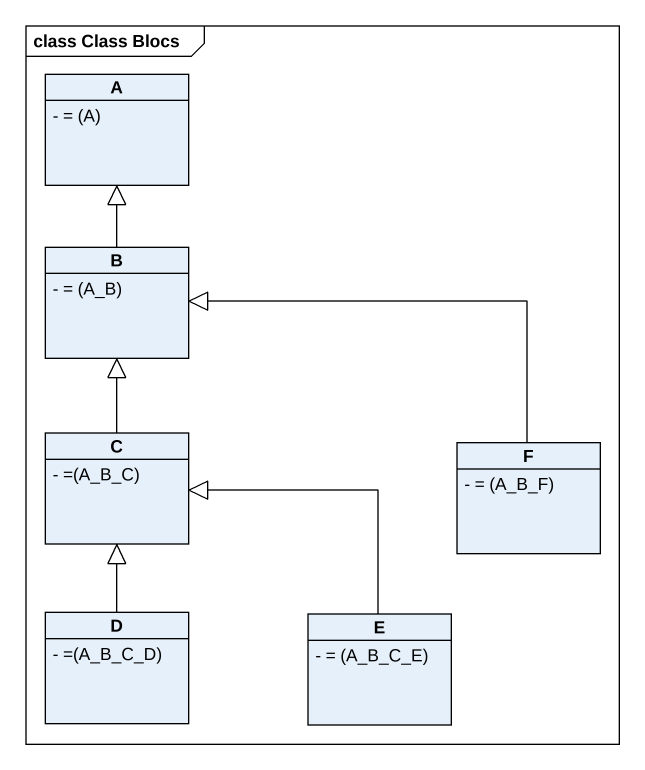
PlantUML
@startuml
mainframe class Class Blocs
hide circle
hide empty members
skinparam classAttributeIconSize 0
class A {
  {field} - = (A)
}
class B {
  {field} - = (A_B)
}
class C {
  {field} - =(A_B_C)
}
class F {
  {field} - = (A_B_F)
}
class D {
  {field} - =(A_B_C_D)
}
class E {
  {field} - = (A_B_C_E)
}
B -up-|> A
C -up-|> B
F -left-|> B
D -up-|> C
E -up-|> C
@enduml
